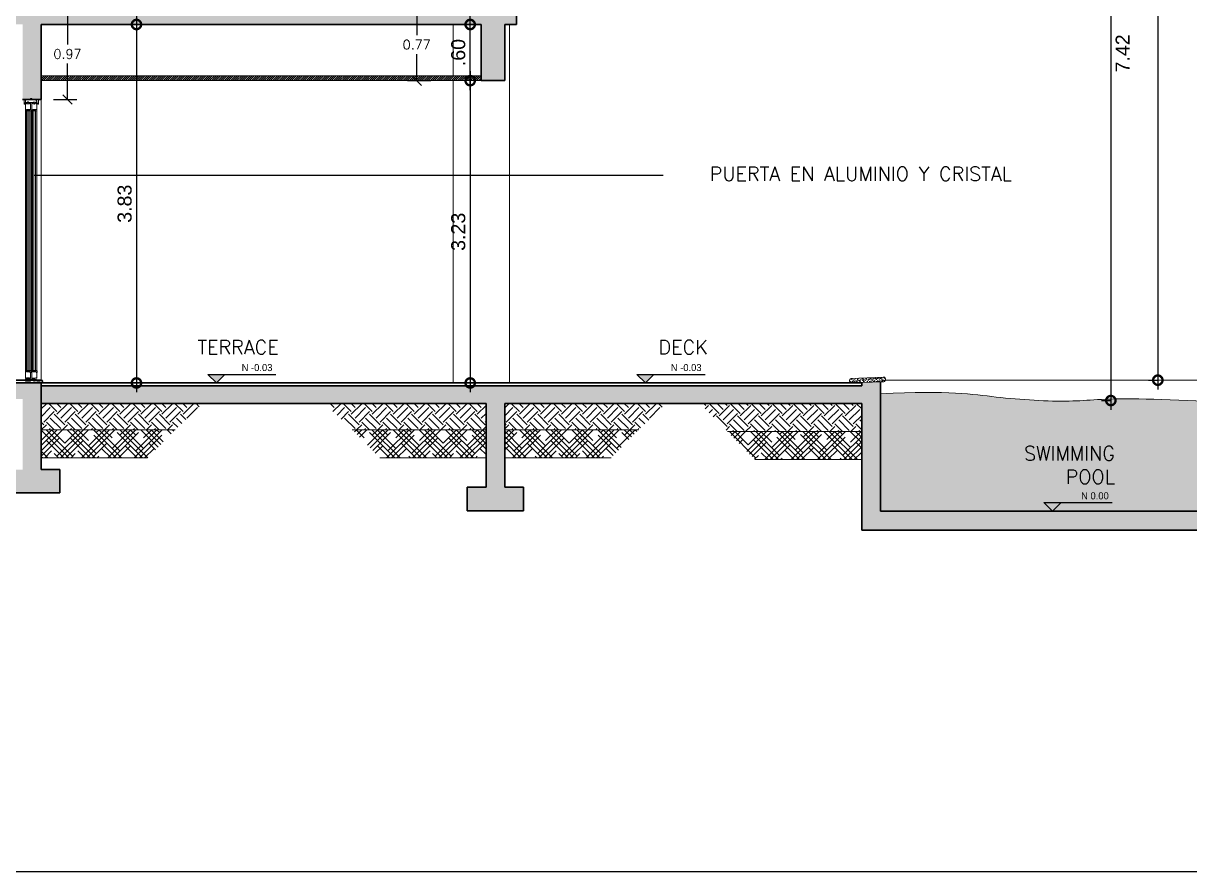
# Model space of a CAD drawing. Header units: metres. Extents: x -44 to 358, y -286 to 66.
# Drawn here: x 93.77 to 106.23, y -58.51 to -49.45 of the extents above; entities that cross this region are included whole.
import ezdxf

# ---------------------------------------------------------------- set-up
doc = ezdxf.new("R2010")
doc.units = ezdxf.units.M
doc.header["$LTSCALE"] = 0.3
doc.header["$PDMODE"] = 3
doc.linetypes.add('CONTINU', pattern=[0])
for name, color, linetype, lineweight in [('corte', 7, 'Continuous', 30), ('piscina', 7, 'Continuous', 0), ('SE-2', 252, 'Continuous', 9), ('SE-3', 253, 'Continuous', 5)]:
    doc.layers.add(name, color=color, linetype=linetype, lineweight=lineweight)
for name, color, linetype in [('DIMENSIONES', 7, 'Continuous'), ('DIMTEXTO', 4, 'Continuous'), ('TEXTOS', 4, 'Continuous')]:
    doc.layers.add(name, color=color, linetype=linetype)
doc.layers.add('PUERTA', color=2, linetype='Continuous', plot=False)
doc.layers.add('RELLENO SECCION', color=8, linetype='Continuous', lineweight=0, transparency=0.4)
doc.styles.add('ESC100-2mm', font='arial.ttf', dxfattribs={"height": 0.15})
doc.styles.add('SMPLEX', font='simplex.shx')
doc.dimstyles.new('DIM-50', dxfattribs={"dimscale": 0.5, "dimtxt": 0.2, "dimasz": 0.2, "dimexe": 0.2, "dimexo": 0.2, "dimgap": 0.1, "dimtad": 0, "dimtih": 1, "dimtoh": 1, "dimzin": 0, "dimdsep": 46, "dimtxsty": 'SMPLEX', "dimblk1": 'OBLIQUE', "dimblk2": 'OBLIQUE', "dimsah": 1, "dimcen": 0.2, "dimclrd": 4, "dimclre": 4, "dimclrt": 4, "dimadec": 0, "dimazin": 0, "dimtfac": 1, "dimtmove": 0, "dimatfit": 3, "dimldrblk": 'OPEN30', "dimfxl": 0.3, "dimfxlon": 1, "dimtfill": 1, "dimtolj": 1, "dimtzin": 0, "dimarcsym": 0})
doc.dimstyles.new('DIMS100', dxfattribs={"dimtxt": 0.15, "dimasz": 0.2, "dimexe": 0.1, "dimexo": 0.1, "dimgap": 0.05, "dimtad": 2, "dimzin": 4, "dimdsep": 46, "dimtxsty": 'ESC100-2mm', "dimblk": 'DOTSMALL', "dimcen": 0.1, "dimdle": 0.1, "dimclrd": 256, "dimclre": 256, "dimclrt": 1, "dimadec": 0, "dimazin": 0, "dimtfac": 1, "dimtix": 1, "dimtmove": 2, "dimatfit": 3, "dimfxl": 1, "dimtolj": 1, "dimtzin": 0, "dimlwd": -1, "dimarcsym": 0})
pattern_1 = [(45, (-938.961473, -48.99231), (0.0841899011, 0.1403165019), [0.635, -0.3175]), (135, (-938.961473, -48.99231), (0.0841899011, -0.1403165019), [0.635, -0.3175])]
pattern_2 = [(45, (-938.96147, -48.99231), (1e-17, 0.224506403), [0.15875, -0.15875]), (45, (-939.00357, -48.95021), (1e-17, 0.224506403), [0.15875, -0.15875]), (45, (-939.04566, -48.90812), (1e-17, 0.224506403), [0.15875, -0.15875]), (135, (-939.04566, -48.88006), (-0.224506403, 1e-17), [0.15875, -0.15875]), (135, (-939.00357, -48.83796), (-0.224506403, 1e-17), [0.15875, -0.15875]), (135, (-938.96147, -48.79587), (-0.224506403, 1e-17), [0.15875, -0.15875])]

# ---------------------------------------------------------------- blocks, each defined once
blk = doc.blocks.new('Fenton Door Base01')
blk.add_lwpolyline([(50, 66), (50, 58), (54, 57), (54, 1), (52, 0), (47, 0), (47, 6), (44, 6), (44, 0), (10, 0), (10, 6), (7, 6), (7, 0), (1, 0), (0, 1), (0, 82), (1, 84), (9, 86), (10, 86), (11, 86), (11, 68), (34, 68), (50, 66)], close=True)
blk = doc.blocks.new('Fenton Door Base02')
blk.add_lwpolyline([(24, 0), (10, 0), (10, 6), (7, 6), (7, 0), (1, 0), (0, 1), (0, 82), (1, 84), (9, 86), (10, 86), (11, 86), (11, 68), (34, 68), (50, 66), (50, 58), (54, 57), (54, 1), (52, 0), (47, 0), (47, 6), (44, 6), (44, 0), (30, 0), (30, 10), (24, 10)], close=True)
blk = doc.blocks.new('Fenton Door Jamb03')
blk.add_lwpolyline([(84, 1), (86, 9), (86, 10), (86, 11), (68, 11), (68, 52), (67, 54), (1, 54), (0, 52), (0, 47), (6, 47), (6, 44), (0, 44), (0, 30), (10, 30), (10, 24), (0, 24), (0, 10), (6, 10), (6, 7), (0, 7), (0, 1), (1, 0), (82, 0)], close=True)
blk = doc.blocks.new('Fenton Bead')
at = {"color": 7}
blk.add_lwpolyline([(2, 12, -0.341999), (0, 11), (0, 11), (0, 1), (1, 0), (18, 0), (18, 0), (15, 13, 0.339454), (13, 14), (4, 14, 0.341999)], format="xyb", close=True, dxfattribs=at)
blk = doc.blocks.new('Fenton Door Drip')
at = {"ltscale": 20}
blk.add_lwpolyline([(19, -9), (19, -22, -0.414138), (17, -24), (15, -24, -0.414214), (14, -22), (14, -17), (0, -15), (0, 0), (15, -4, -0.339454)], format="xyb", close=True, dxfattribs=at)
blk = doc.blocks.new('Fenton Casing Head')
blk.add_lwpolyline([(54, 34), (54, 30), (66, 30), (66, 34), (118, 34), (120, 33), (120, 26), (114, 26), (114, 14), (120, 14), (120, 2), (118, 0), (102, 0), (102, 4), (83, 4), (83, 0), (30, 0), (30, 10), (24, 10), (24, 0), (2, 0), (0, 2), (0, 33), (2, 34), (54, 34)])
blk = doc.blocks.new('Fenton Casing Head Strip')
blk.add_lwpolyline([(16, 16), (0, 19), (0, 12), (-4, 12), (-4, 0), (0, 0), (0, -15), (4, -15), (11, -30, 0.802585), (17, -28), (17, 15)], format="xyb", close=True)
blk = doc.blocks.new('INDI.PISO')
blk.add_hatch(color=256).paths.add_polyline_path([(0, 0), (0.183, 0), (0.092, -0.092)])
blk.add_line((0.183, 0), (0.728, 0))
blk.add_lwpolyline([(0, 0), (0.183, 0), (0.092, -0.092), (0, 0)])
blk = doc.blocks.new('_DotSmall')
at = {"layer": 'PUERTA', "color": 0, "linetype": 'Continuous', "const_width": 0.5}
blk.add_lwpolyline([(-0.0625, 0, 1), (0.0625, 0, 1)], format="xyb", close=True, dxfattribs=at)
blk = doc.blocks.new('*D1068')
at = {"layer": 'DEFPOINTS', "color": 0, "transparency": 16777216}
for p in [(346.705, 32.527), (351.885, 25.109), (352.228, 25.109)]:
    blk.add_point(p, dxfattribs=at)
at = {"layer": 'DIMENSIONES', "lineweight": -2, "transparency": 16777216}
for p, q in [((352.128, 32.527), (352.228, 32.527)), ((352.128, 25.109), (352.228, 25.109))]:
    blk.add_line(p, q, dxfattribs=at)
at = {"layer": 'DIMENSIONES', "transparency": 16777216}
blk.add_line((352.228, 32.627), (352.228, 25.009), dxfattribs=at)
at = {"layer": 'DIMENSIONES', "transparency": 16777216, "xscale": 0.2, "yscale": 0.2, "zscale": 0.2}
for p, rotation in [((352.228, 32.527), 90), ((352.228, 25.109), 270)]:
    blk.add_blockref('_DotSmall', p, dxfattribs=dict(at, rotation=rotation))
at = {"layer": 'DIMENSIONES', "color": 5, "transparency": 16777216, "insert": (352.354, 28.818), "char_height": 0.15, "attachment_point": 5, "rotation": 90, "style": 'ESC100-2mm'}
blk.add_mtext('\\A1;7.42', dxfattribs=at)
blk = doc.blocks.new('*D1085')
at = {"layer": 'DEFPOINTS', "color": 0, "transparency": 16777216}
for p in [(345.386, 29.127), (345.505, 29.127), (345.505, 28.527)]:
    blk.add_point(p, dxfattribs=at)
at = {"layer": 'DIMENSIONES', "transparency": 16777216}
blk.add_line((345.386, 28.427), (345.386, 29.227), dxfattribs=at)
at = {"layer": 'DIMENSIONES', "lineweight": -2, "transparency": 16777216}
for p, q in [((345.405, 29.127), (345.386, 29.127)), ((345.405, 28.527), (345.386, 28.527))]:
    blk.add_line(p, q, dxfattribs=at)
at = {"layer": 'DIMENSIONES', "transparency": 16777216, "xscale": 0.2, "yscale": 0.2, "zscale": 0.2}
for p, rotation in [((345.386, 29.127), 90), ((345.386, 28.527), 270)]:
    blk.add_blockref('_DotSmall', p, dxfattribs=dict(at, rotation=rotation))
at = {"layer": 'DIMENSIONES', "color": 5, "transparency": 16777216, "insert": (345.259, 28.827), "char_height": 0.15, "attachment_point": 5, "rotation": 90, "style": 'ESC100-2mm'}
blk.add_mtext('\\A1;.60', dxfattribs=at)
blk = doc.blocks.new('*D1086')
at = {"layer": 'DEFPOINTS', "color": 0, "transparency": 16777216}
for p in [(345.505, 28.527), (345.386, 25.297), (345.505, 25.297)]:
    blk.add_point(p, dxfattribs=at)
at = {"layer": 'DIMENSIONES', "transparency": 16777216}
blk.add_line((345.386, 28.627), (345.386, 25.197), dxfattribs=at)
at = {"layer": 'DIMENSIONES', "lineweight": -2, "transparency": 16777216}
for p, q in [((345.405, 28.527), (345.386, 28.527)), ((345.405, 25.297), (345.386, 25.297))]:
    blk.add_line(p, q, dxfattribs=at)
at = {"layer": 'DIMENSIONES', "transparency": 16777216, "xscale": 0.2, "yscale": 0.2, "zscale": 0.2}
for p, rotation in [((345.386, 28.527), 90), ((345.386, 25.297), 270)]:
    blk.add_blockref('_DotSmall', p, dxfattribs=dict(at, rotation=rotation))
at = {"layer": 'DIMENSIONES', "color": 5, "transparency": 16777216, "insert": (345.259, 26.912), "char_height": 0.15, "attachment_point": 5, "rotation": 90, "style": 'ESC100-2mm'}
blk.add_mtext('\\A1;3.23', dxfattribs=at)
blk = doc.blocks.new('*D1076')
at = {"layer": 'DEFPOINTS', "color": 0, "transparency": 16777216}
for p in [(340.807, 35.732), (339.926, 25.327), (352.73, 25.327)]:
    blk.add_point(p, dxfattribs=at)
at = {"layer": 'DIMENSIONES', "transparency": 16777216}
blk.add_line((352.73, 35.832), (352.73, 25.227), dxfattribs=at)
at = {"layer": 'DIMENSIONES', "lineweight": -2, "transparency": 16777216}
for p, q in [((352.63, 35.732), (352.73, 35.732)), ((352.63, 25.327), (352.73, 25.327))]:
    blk.add_line(p, q, dxfattribs=at)
at = {"layer": 'DIMENSIONES', "transparency": 16777216, "xscale": 0.2, "yscale": 0.2, "zscale": 0.2}
for p, rotation in [((352.73, 35.732), 90), ((352.73, 25.327), 270)]:
    blk.add_blockref('_DotSmall', p, dxfattribs=dict(at, rotation=rotation))
at = {"layer": 'DIMENSIONES', "color": 5, "transparency": 16777216, "insert": (352.857, 30.529), "char_height": 0.15, "attachment_point": 5, "rotation": 90, "style": 'ESC100-2mm'}
blk.add_mtext('\\A1;10.40', dxfattribs=at)
blk = doc.blocks.new('*D1088')
at = {"layer": 'DEFPOINTS', "color": 0, "transparency": 16777216}
for p in [(342.022, 29.127), (341.822, 25.297), (342.022, 25.297)]:
    blk.add_point(p, dxfattribs=at)
at = {"layer": 'DIMENSIONES', "transparency": 16777216}
blk.add_line((341.822, 29.227), (341.822, 25.197), dxfattribs=at)
at = {"layer": 'DIMENSIONES', "lineweight": -2, "transparency": 16777216}
for p, q in [((341.922, 29.127), (341.822, 29.127)), ((341.922, 25.297), (341.822, 25.297))]:
    blk.add_line(p, q, dxfattribs=at)
at = {"layer": 'DIMENSIONES', "transparency": 16777216, "xscale": 0.2, "yscale": 0.2, "zscale": 0.2}
for p, rotation in [((341.822, 29.127), 90), ((341.822, 25.297), 270)]:
    blk.add_blockref('_DotSmall', p, dxfattribs=dict(at, rotation=rotation))
at = {"layer": 'DIMENSIONES', "color": 5, "transparency": 16777216, "insert": (341.696, 27.212), "char_height": 0.15, "attachment_point": 5, "rotation": 90, "style": 'ESC100-2mm'}
blk.add_mtext('\\A1;3.83', dxfattribs=at)
blk = doc.blocks.new('_OBLIQUE')
at = {"color": 0, "linetype": 'ByBlock'}
blk.add_line((-0.5, -0.5), (0.5, 0.5), dxfattribs=at)
blk = doc.blocks.new('*D1610')
at = {"layer": 'DEFPOINTS', "color": 0, "ltscale": 0.2, "transparency": 16777216}
for p in [(93.966, -49.289), (94.246, -49.289), (93.966, -50.259)]:
    blk.add_point(p, dxfattribs=at)
at = {"layer": 'DIMENSIONES', "color": 4, "lineweight": -2, "ltscale": 0.2, "transparency": 16777216}
for p, q in [((94.096, -49.289), (94.346, -49.289)), ((94.246, -49.289), (94.246, -49.674)), ((94.246, -50.259), (94.246, -49.874)), ((94.096, -50.259), (94.346, -50.259))]:
    blk.add_line(p, q, dxfattribs=at)
at = {"layer": 'DIMENSIONES', "color": 4, "lineweight": -2, "ltscale": 0.2, "transparency": 16777216, "xscale": 0.1, "yscale": 0.1, "zscale": 0.1}
for p, rotation in [((94.246, -49.289), 90), ((94.246, -50.259), 270)]:
    blk.add_blockref('_OBLIQUE', p, dxfattribs=dict(at, rotation=rotation))
at = {"layer": 'DIMENSIONES', "color": 4, "ltscale": 0.2, "transparency": 16777216, "insert": (94.246, -49.774), "char_height": 0.1, "attachment_point": 5, "style": 'SMPLEX', "bg_fill": 3, "box_fill_scale": 1.1, "bg_fill_color": 256, "bg_fill_true_color": 13158600, "bg_fill_transparency": 0}
blk.add_mtext('\\A1;0.97', dxfattribs=at)
blk = doc.blocks.new('_Open30')
at = {"color": 0, "lineweight": -2}
for p, q in [((-1, 0.27), (0, 0)), ((0, 0), (-1, -0.27)), ((0, 0), (-1, 0))]:
    blk.add_line(p, q, dxfattribs=at)
blk = doc.blocks.new('*D1611')
at = {"layer": 'DEFPOINTS', "color": 0, "ltscale": 0.2, "transparency": 16777216}
for p in [(97.976, -49.289), (98.916, -49.289), (98.916, -50.059)]:
    blk.add_point(p, dxfattribs=at)
at = {"layer": 'DIMENSIONES', "color": 4, "lineweight": -2, "ltscale": 0.2, "transparency": 16777216}
for p, q in [((98.126, -49.289), (97.876, -49.289)), ((97.976, -49.289), (97.976, -49.574)), ((97.976, -50.059), (97.976, -49.774)), ((98.126, -50.059), (97.876, -50.059))]:
    blk.add_line(p, q, dxfattribs=at)
at = {"layer": 'DIMENSIONES', "color": 4, "lineweight": -2, "ltscale": 0.2, "transparency": 16777216, "xscale": 0.1, "yscale": 0.1, "zscale": 0.1}
for p, rotation in [((97.976, -49.289), 90), ((97.976, -50.059), 270)]:
    blk.add_blockref('_OBLIQUE', p, dxfattribs=dict(at, rotation=rotation))
at = {"layer": 'DIMENSIONES', "color": 4, "ltscale": 0.2, "transparency": 16777216, "insert": (97.976, -49.674), "char_height": 0.1, "attachment_point": 5, "style": 'SMPLEX', "bg_fill": 3, "box_fill_scale": 1.1, "bg_fill_color": 256, "bg_fill_true_color": 13158600, "bg_fill_transparency": 0}
blk.add_mtext('\\A1;0.77', dxfattribs=at)
blk = doc.blocks.new('A$Cc7007afc')
at = {"layer": 'piscina', "transparency": 33554534}
h = blk.add_hatch(color=256, dxfattribs=at)
h.dxf.hatch_style = 1
h.set_gradient(color1=(204, 224, 239), color2=(122, 175, 223), name='CURVED')
edge = h.paths.add_edge_path()
edge.add_arc((49.609, 0.963), 0.05, 271.1787, 360)
edge.add_line((49.659, 0.963), (49.659, 2.075))
edge.add_spline(control_points=[(49.659, 2.075), (49.477, 2.064), (48.155, 2.147), (47.758, 2.067), (46.859, 2.121), (46.413, 2.204), (45.66, 2.168)], knot_values=[0, 0, 0, 0, 1, 2, 3, 4, 4, 4, 4], degree=3, periodic=0)
edge.add_line((45.66, 2.168), (45.66, 0.913))
edge.add_line((45.66, 0.913), (49.61, 0.913))
at = {"layer": 'RELLENO SECCION', "linetype": 'CONTINU', "transparency": 33554495}
h = blk.add_hatch(color=256, dxfattribs=at)
h.dxf.hatch_style = 1
h.paths.add_polyline_path([(36.916, 12.718), (34.907, 12.718), (30.269, 10.04), (29.295, 9.723), (29.295, 9.513), (29.445, 9.513), (29.445, 9.614), (30.198, 9.859), (30.198, 9.513), (27.048, 9.513), (27.048, 9.713), (26.848, 9.713), (26.848, 9.513), (26.773, 9.513), (26.773, 9.313), (26.848, 9.313), (26.848, 9.113), (27.048, 9.113), (27.048, 9.313), (30.198, 9.313), (30.198, 9.113), (30.318, 9.113), (30.323, 9.113), (30.336, 9.113), (30.448, 9.113), (30.448, 9.97), (34.947, 12.568), (36.498, 12.568), (36.498, 9.113), (36.584, 9.113), (36.584, 9.122), (36.596, 9.122), (36.698, 9.113), (36.698, 12.568), (36.876, 12.568), (41.398, 9.957), (41.398, 9.213), (41.648, 9.213), (41.648, 9.874), (42.448, 9.614), (42.448, 9.513), (42.598, 9.513), (42.598, 9.723), (41.464, 10.092)])
h.paths.add_polyline_path([(41.775, 6.283), (35.048, 6.283), (35.048, 6.113), (36.498, 6.113), (36.498, 5.313), (36.584, 5.313), (36.584, 5.313), (36.588, 5.313), (36.596, 5.313), (36.698, 5.313), (36.698, 6.113), (41.398, 6.113), (41.398, 5.513), (41.648, 5.513), (41.648, 6.113), (41.775, 6.113)])
h = blk.add_hatch(color=256, dxfattribs=at)
h.dxf.hatch_style = 1
h.paths.add_polyline_path([(36.498, 2.113), (36.498, 1.358), (36.298, 1.358), (36.298, 1.108), (36.898, 1.108), (36.898, 1.358), (36.698, 1.358), (36.698, 2.283), (26.848, 2.283), (26.848, 1.393), (26.648, 1.393), (26.648, 1.143), (27.248, 1.143), (27.248, 1.393), (27.048, 1.393), (27.048, 2.113)])
h = blk.add_hatch(color=256, dxfattribs=at)
h.dxf.hatch_style = 1
edge = h.paths.add_edge_path()
edge.add_line((45.66, 2.295), (45.46, 2.288))
edge.add_line((45.46, 2.288), (45.46, 2.253))
edge.add_line((45.46, 2.253), (41.648, 2.253))
edge.add_line((41.648, 2.253), (36.698, 2.253))
edge.add_line((36.698, 2.253), (36.698, 2.063))
edge.add_line((36.698, 2.063), (41.448, 2.063))
edge.add_line((41.448, 2.063), (41.448, 1.168))
edge.add_line((41.448, 1.168), (41.248, 1.168))
edge.add_line((41.248, 1.168), (41.248, 0.918))
edge.add_line((41.248, 0.918), (41.848, 0.918))
edge.add_line((41.848, 0.918), (41.848, 1.168))
edge.add_line((41.848, 1.168), (41.648, 1.168))
edge.add_line((41.648, 1.168), (41.648, 2.063))
edge.add_line((41.648, 2.063), (45.46, 2.063))
edge.add_line((45.46, 2.063), (45.46, 0.709))
edge.add_line((45.46, 0.709), (50.66, 0.709))
edge.add_line((50.66, 0.709), (50.66, 1.913))
edge.add_line((50.66, 1.913), (50.46, 1.913))
edge.add_line((50.46, 1.913), (50.46, 0.959))
edge.add_arc((50.41, 0.959), 0.0501, 271.922, 359.9681, ccw=False)
edge.add_line((50.412, 0.909), (49.909, 0.913))
edge.add_line((49.909, 0.913), (49.86, 0.913))
edge.add_line((49.86, 0.913), (49.66, 0.913))
edge.add_line((49.66, 0.913), (49.66, 0.913))
edge.add_line((49.66, 0.913), (45.66, 0.913))
edge.add_line((45.66, 0.913), (45.66, 2.295))
at = {"layer": 'SE-2'}
h = blk.add_hatch(dxfattribs=at)
h.set_pattern_fill('ACET-2D-LINE', color=256, scale=0.005, angle=45)
h.set_pattern_definition([(45, (-469.80093, -250.93604), (-0.01122532015, 0.01122532015), [])])
h.paths.add_polyline_path([(36.698, 5.563), (36.698, 5.513), (41.398, 5.513), (41.398, 5.563)])
h = blk.add_hatch(dxfattribs=at)
h.set_pattern_fill('AR-SAND', color=256, scale=0.0005)
h.set_pattern_definition([(37.5, (45.538555, 2.310816), (-0.0008, 0.0244707), [0, -0.019304, 0, -0.02159, 0, -0.0206375]), (7.5, (45.538555, 2.310816), (0.022476, 0.0358413), [0, -0.010414, 0, -0.017399, 0, -0.0066675]), (327.5, (45.522934, 2.310816), (0.0395496, 7.19e-05), [0, -0.00635, 0, -0.02286, 0, -0.029845]), (317.5, (45.522934, 2.310816), (0.038178, 0.0111465), [0, -0.003175, 0, -0.014986, 0, -0.017145])])
edge = h.paths.add_edge_path()
edge.add_arc((45.354, 2.307), 0.0245, 106.354, 254.0999, ccw=False)
edge.add_line((45.347, 2.33), (45.689, 2.346))
edge.add_arc((45.691, 2.321), 0.025, -93.661, 93.661, ccw=False)
edge.add_line((45.689, 2.296), (45.347, 2.283))
h = blk.add_hatch(dxfattribs=at)
h.set_pattern_fill('EARTH', color=256, scale=0.025, angle=45)
h.set_pattern_definition(pattern_2)
h.paths.add_polyline_path([(38.421, 2.063), (36.698, 2.063), (36.698, 1.783), (38.127, 1.783)])
h = blk.add_hatch(dxfattribs=at)
h.set_pattern_fill('EARTH', color=256, scale=0.025, angle=45)
h.set_pattern_definition(pattern_2)
h.paths.add_polyline_path([(39.726, 2.063), (41.448, 2.063), (41.448, 1.783), (40.02, 1.783)])
h = blk.add_hatch(dxfattribs=at)
h.set_pattern_fill('EARTH', color=256, scale=0.025, angle=45)
h.set_pattern_definition(pattern_2)
h.paths.add_polyline_path([(43.371, 2.063), (41.648, 2.063), (41.648, 1.783), (43.077, 1.783)])
h = blk.add_hatch(dxfattribs=at)
h.set_pattern_fill('EARTH', color=256, scale=0.025, angle=45)
h.set_pattern_definition([(45, (-918.19387, -49.01142), (1e-17, 0.224506403), [0.15875, -0.15875]), (45, (-918.23597, -48.96932), (1e-17, 0.224506403), [0.15875, -0.15875]), (45, (-918.27806, -48.92723), (1e-17, 0.224506403), [0.15875, -0.15875]), (135, (-918.27806, -48.89917), (-0.224506403, 1e-17), [0.15875, -0.15875]), (135, (-918.23597, -48.85707), (-0.224506403, 1e-17), [0.15875, -0.15875]), (135, (-918.19387, -48.81498), (-0.224506403, 1e-17), [0.15875, -0.15875])])
h.paths.add_polyline_path([(43.732, 2.065), (45.46, 2.065), (45.46, 1.764), (44.026, 1.764)])
h = blk.add_hatch(dxfattribs=at)
h.set_pattern_fill('HOUND', color=256, scale=0.025, angle=45)
h.set_pattern_definition(pattern_1)
h.paths.add_polyline_path([(38.127, 1.783), (36.698, 1.783), (36.698, 1.483), (37.833, 1.483)])
h = blk.add_hatch(dxfattribs=at)
h.set_pattern_fill('HOUND', color=256, scale=0.025, angle=45)
h.set_pattern_definition(pattern_1)
h.paths.add_polyline_path([(40.02, 1.783), (41.448, 1.783), (41.448, 1.483), (40.314, 1.483)])
h = blk.add_hatch(dxfattribs=at)
h.set_pattern_fill('HOUND', color=256, scale=0.025, angle=45)
h.set_pattern_definition(pattern_1)
h.paths.add_polyline_path([(43.077, 1.783), (41.648, 1.783), (41.648, 1.483), (42.783, 1.483)])
h = blk.add_hatch(dxfattribs=at)
h.set_pattern_fill('HOUND', color=256, scale=0.025, angle=45)
h.set_pattern_definition([(45, (-918.193875, -49.01142), (0.0841899011, 0.1403165019), [0.635, -0.3175]), (135, (-918.193875, -49.01142), (0.0841899011, -0.1403165019), [0.635, -0.3175])])
h.paths.add_polyline_path([(44.026, 1.764), (45.46, 1.764), (45.46, 1.464), (44.32, 1.464)])
at = {"layer": 'corte'}
for p, q in [((41.775, 6.113), (41.775, 6.283)), ((36.698, 5.313), (36.698, 6.113)), ((36.698, 6.113), (41.398, 6.113)), ((41.398, 6.113), (41.398, 5.513)), ((41.648, 6.113), (41.775, 6.113)), ((41.648, 5.513), (41.648, 6.113)), ((41.398, 5.513), (41.648, 5.513)), ((36.498, 5.313), (36.698, 5.313)), ((36.698, 2.313), (26.848, 2.313)), ((36.698, 2.283), (26.848, 2.283)), ((41.648, 2.283), (36.698, 2.283)), ((36.698, 2.283), (36.698, 1.358)), ((41.648, 2.253), (36.698, 2.253)), ((45.46, 2.283), (41.648, 2.283)), ((45.46, 2.253), (41.648, 2.253)), ((45.46, 2.253), (45.46, 2.288)), ((45.66, 0.913), (45.66, 2.295)), ((41.448, 2.063), (36.698, 2.063)), ((41.448, 2.063), (41.448, 1.168)), ((45.46, 2.063), (41.648, 2.063)), ((41.648, 2.063), (41.648, 1.168)), ((45.46, 0.709), (45.46, 2.063)), ((36.898, 1.358), (36.698, 1.358)), ((36.898, 1.108), (36.898, 1.358)), ((41.248, 1.168), (41.448, 1.168)), ((41.248, 0.918), (41.248, 1.168)), ((41.648, 1.168), (41.848, 1.168)), ((41.848, 1.168), (41.848, 0.918)), ((36.298, 1.108), (36.898, 1.108)), ((41.848, 0.918), (41.248, 0.918)), ((49.61, 0.913), (45.66, 0.913)), ((50.66, 0.709), (45.46, 0.709))]:
    blk.add_line(p, q, dxfattribs=at)
blk.add_arc((36.696, 2.298), 0.0152, 279.4597, 80.5403, dxfattribs=at)
at = {"layer": 'piscina', "transparency": 33554534}
blk.add_open_spline([(45.66, 2.168), (46.413, 2.204), (46.859, 2.121), (47.758, 2.067), (48.155, 2.147), (49.477, 2.064), (49.659, 2.075)], degree=3, dxfattribs=at)
at = {"layer": 'SE-2'}
for p, q in [((41.098, 6.113), (41.098, 5.564)), ((41.698, 2.283), (41.698, 6.113)), ((36.698, 5.564), (41.398, 5.564)), ((36.698, 5.513), (41.398, 5.513)), ((41.098, 5.513), (41.098, 2.283)), ((36.53, 2.415), (36.53, 5.191)), ((36.568, 5.205), (36.544, 5.2)), ((36.544, 5.205), (36.568, 5.2)), ((36.566, 5.2), (36.546, 5.194)), ((36.546, 5.2), (36.566, 5.194)), ((36.585, 5.192), (36.585, 2.415)), ((36.596, 5.191), (36.596, 2.415)), ((36.634, 5.205), (36.61, 5.2)), ((36.61, 5.205), (36.634, 5.2)), ((36.632, 5.2), (36.612, 5.194)), ((36.612, 5.2), (36.632, 5.194)), ((36.651, 5.192), (36.651, 2.415)), ((36.568, 2.401), (36.544, 2.406)), ((36.544, 2.401), (36.568, 2.406)), ((36.566, 2.406), (36.546, 2.412)), ((36.546, 2.406), (36.566, 2.412)), ((36.634, 2.401), (36.61, 2.406)), ((36.61, 2.401), (36.634, 2.406)), ((36.632, 2.406), (36.612, 2.412)), ((36.612, 2.406), (36.632, 2.412)), ((50.66, 2.313), (45.714, 2.313)), ((38.127, 1.783, 0), (36.698, 1.783, 0)), ((40.02, 1.783, 0), (41.448, 1.783, 0)), ((43.077, 1.783, 0), (41.648, 1.783, 0)), ((44.026, 1.764), (45.455, 1.764)), ((37.833, 1.483, 0), (36.698, 1.483, 0)), ((40.314, 1.483, 0), (41.448, 1.483, 0)), ((42.783, 1.483, 0), (41.648, 1.483, 0)), ((44.32, 1.464), (45.455, 1.464))]:
    blk.add_line(p, q, dxfattribs=at)
for points in [[(36.532, 5.279), (36.532, 5.278), (36.527, 5.278), (36.521, 5.263, -0.802585), (36.515, 5.264), (36.515, 5.307), (36.516, 5.309), (36.53, 5.311)], [(45.347, 2.283, -0.751817), (45.347, 2.33), (45.689, 2.346, -1.066028), (45.689, 2.296), (45.347, 2.283)]]:
    blk.add_lwpolyline(points, format="xyb", dxfattribs=at)
for points in [[(36.596, 5.322), (36.584, 5.322), (36.584, 5.309), (36.596, 5.309)], [(36.541, 5.187), (36.541, 5.199), (36.542, 5.199), (36.542, 5.187)], [(36.546, 2.406), (36.546, 5.2), (36.542, 5.2), (36.542, 2.406)], [(36.568, 5.205), (36.568, 5.2), (36.544, 5.2), (36.544, 5.205)], [(36.566, 5.2), (36.566, 5.194), (36.546, 5.194), (36.546, 5.2)], [(36.566, 5.194), (36.566, 5.189), (36.546, 5.189), (36.546, 5.194)], [(36.566, 2.406), (36.566, 5.2), (36.57, 5.2), (36.57, 2.406)], [(36.57, 5.187), (36.57, 5.199), (36.571, 5.199), (36.571, 5.187)], [(36.607, 5.187), (36.607, 5.199), (36.608, 5.199), (36.608, 5.187)], [(36.612, 2.406), (36.612, 5.2), (36.608, 5.2), (36.608, 2.406)], [(36.634, 5.205), (36.634, 5.2), (36.61, 5.2), (36.61, 5.205)], [(36.632, 5.2), (36.632, 5.194), (36.612, 5.194), (36.612, 5.2)], [(36.632, 5.194), (36.632, 5.189), (36.612, 5.189), (36.612, 5.194)], [(36.632, 2.406), (36.632, 5.2), (36.636, 5.2), (36.636, 2.406)], [(36.636, 5.187), (36.636, 5.199), (36.637, 5.199), (36.637, 5.187)], [(36.541, 2.418), (36.541, 2.406), (36.542, 2.406), (36.542, 2.418)], [(36.568, 2.401), (36.568, 2.406), (36.544, 2.406), (36.544, 2.401)], [(36.566, 2.412), (36.566, 2.417), (36.546, 2.417), (36.546, 2.412)], [(36.566, 2.406), (36.566, 2.412), (36.546, 2.412), (36.546, 2.406)], [(36.57, 2.418), (36.57, 2.406), (36.571, 2.406), (36.571, 2.418)], [(36.607, 2.418), (36.607, 2.406), (36.608, 2.406), (36.608, 2.418)], [(36.634, 2.401), (36.634, 2.406), (36.61, 2.406), (36.61, 2.401)], [(36.632, 2.412), (36.632, 2.417), (36.612, 2.417), (36.612, 2.412)], [(36.632, 2.406), (36.632, 2.412), (36.612, 2.412), (36.612, 2.406)], [(36.636, 2.418), (36.636, 2.406), (36.637, 2.406), (36.637, 2.418)], [(36.56, 2.327), (36.56, 2.318), (36.554, 2.318), (36.554, 2.327), (36.53, 2.327), (36.53, 2.301), (36.581, 2.301), (36.581, 2.325), (36.568, 2.325), (36.568, 2.327)], [(36.554, 2.343), (36.56, 2.343), (36.56, 2.323), (36.554, 2.323)]]:
    blk.add_lwpolyline(points, close=True, dxfattribs=at)
for points in [[(36.605, 2.311), (36.606, 2.312), (36.606, 2.311), (36.62, 2.303, -0.244051), (36.62, 2.302, 0.388176), (36.621, 2.301), (36.623, 2.301, 0.414214), (36.624, 2.302), (36.624, 2.303, -0.414214), (36.625, 2.304), (36.654, 2.304, -0.405973), (36.654, 2.303), (36.654, 2.302, 0.414214), (36.655, 2.301), (36.657, 2.301, 0.414214), (36.658, 2.302), (36.658, 2.303, -0.422502), (36.658, 2.303), (36.673, 2.303, -0.405973), (36.673, 2.302), (36.673, 2.302, 0.414214), (36.674, 2.301), (36.676, 2.301, 0.395103), (36.677, 2.302, -0.403281), (36.677, 2.303), (36.684, 2.303, 0.422502), (36.685, 2.303), (36.685, 2.31, -0.450766), (36.685, 2.311), (36.693, 2.31, -0.329829), (36.693, 2.309, 0.364332), (36.693, 2.309), (36.694, 2.309, 0.414214), (36.695, 2.309), (36.695, 2.31, 0.378582), (36.694, 2.311), (36.693, 2.312), (36.693, 2.312, 0.414214), (36.692, 2.312), (36.692, 2.312), (36.69, 2.312), (36.69, 2.312, 0.414214), (36.689, 2.312), (36.689, 2.312), (36.687, 2.312), (36.687, 2.313, 0.414214), (36.686, 2.313), (36.686, 2.312), (36.684, 2.313), (36.684, 2.313, 0.414214), (36.683, 2.313), (36.683, 2.313), (36.681, 2.313), (36.681, 2.313, 0.414214), (36.68, 2.313), (36.68, 2.313), (36.678, 2.313), (36.678, 2.314, 0.414214), (36.677, 2.314), (36.677, 2.314), (36.675, 2.314), (36.675, 2.314, 0.414214), (36.674, 2.314), (36.674, 2.314), (36.672, 2.314), (36.672, 2.314, 0.414214), (36.671, 2.314), (36.671, 2.314), (36.669, 2.315), (36.669, 2.315, 0.414214), (36.668, 2.315), (36.668, 2.315), (36.666, 2.315), (36.666, 2.315, 0.414214), (36.666, 2.315), (36.665, 2.315), (36.663, 2.315), (36.663, 2.316, 0.414214), (36.663, 2.316), (36.662, 2.315), (36.66, 2.316), (36.66, 2.316, 0.414214), (36.66, 2.316), (36.659, 2.316), (36.657, 2.316), (36.657, 2.316, 0.414214), (36.657, 2.316), (36.656, 2.316), (36.654, 2.316), (36.654, 2.317, 0.414214), (36.654, 2.317), (36.653, 2.316), (36.651, 2.317), (36.651, 2.317, 0.414214), (36.651, 2.317), (36.65, 2.317), (36.648, 2.317), (36.648, 2.317, 0.414214), (36.648, 2.317), (36.647, 2.317), (36.645, 2.317), (36.645, 2.318, 0.414214), (36.645, 2.318), (36.644, 2.318), (36.642, 2.318), (36.642, 2.318, 0.414214), (36.642, 2.318), (36.641, 2.318), (36.639, 2.318), (36.639, 2.318, 0.414214), (36.639, 2.319), (36.638, 2.318), (36.636, 2.319), (36.636, 2.319, 0.414214), (36.636, 2.319), (36.635, 2.319), (36.633, 2.319), (36.633, 2.319, 0.414214), (36.633, 2.319), (36.633, 2.319), (36.63, 2.319), (36.63, 2.32, 0.414214), (36.63, 2.32), (36.63, 2.319), (36.627, 2.32), (36.627, 2.32, 0.414214), (36.627, 2.32), (36.627, 2.32), (36.624, 2.32, -0.378407), (36.624, 2.321), (36.624, 2.322, -0.246831), (36.624, 2.323, 3.20714), (36.62, 2.323, -0.246102), (36.62, 2.322), (36.62, 2.316, -0.09863), (36.62, 2.316), (36.617, 2.308, -0.452928), (36.617, 2.308), (36.583, 2.327, 0.131652), (36.583, 2.327), (36.569, 2.327, 0.414214), (36.569, 2.327), (36.569, 2.326, 0.414214), (36.569, 2.326), (36.581, 2.326, -0.414214), (36.581, 2.325), (36.581, 2.302, 1), (36.583, 2.302), (36.583, 2.323, -0.57735), (36.584, 2.324)], [(36.62, 2.316), (36.62, 2.321), (36.627, 2.32), (36.649, 2.317), (36.649, 2.319), (36.584, 2.327), (36.617, 2.308, 0.452928), (36.617, 2.308)], [(36.682, 2.311, -0.378582), (36.683, 2.31), (36.683, 2.305, -0.424375), (36.682, 2.305), (36.621, 2.307, -0.523626), (36.62, 2.308), (36.624, 2.317, -0.337147), (36.625, 2.318)]]:
    blk.add_lwpolyline(points, format="xyb", close=True, dxfattribs=at)
at = {"layer": 'SE-3'}
blk.add_line((36.698, 2.313), (36.698, 5.313), dxfattribs=at)
at = {"layer": 'TEXTOS'}
blk.add_line((36.621, 4.503, 0), (43.341, 4.503, 0), dxfattribs=at)
at = {"layer": 'SE-2', "xscale": 0.001000000023175567, "yscale": 0.001000000023175567, "zscale": 0.001000000023175567}
for name, p in [('Fenton Casing Head', (36.53, 5.279)), ('Fenton Casing Head Strip', (36.65, 5.293)), ('Fenton Door Base02', (36.53, 2.333)), ('Fenton Door Drip', (36.571, 2.418)), ('Fenton Door Base01', (36.596, 2.333)), ('Fenton Door Drip', (36.637, 2.418))]:
    blk.add_blockref(name, p, dxfattribs=at)
at = {"layer": 'SE-2', "xscale": 0.001000000023175567, "yscale": 0.001000000023175567, "zscale": 0.001000000023175567, "rotation": 270}
for name, p in [('Fenton Door Jamb03', (36.53, 5.273)), ('Fenton Door Jamb03', (36.596, 5.273)), ('Fenton Bead', (36.571, 5.205)), ('Fenton Bead', (36.637, 5.205))]:
    blk.add_blockref(name, p, dxfattribs=at)
at = {"layer": 'TEXTOS'}
for p in [(38.476, 2.375), (43.059, 2.375), (47.407, 1.005)]:
    blk.add_blockref('INDI.PISO', p, dxfattribs=at)
at = {"layer": 'TEXTOS', "insert": (47.064, 4.441, 0), "char_height": 0.15, "width": 4.23992, "attachment_point": 9}
blk.add_mtext('{\\Fromans|c0;PUERTA EN ALUMINIO Y CRISTAL}', dxfattribs=at)
at = {"layer": 'TEXTOS', "attachment_point": 3, "style": 'ESC100-2mm'}
for s, width, insert, char_height in [('{\\Fromans|c0;TERRACE}', 2.21694, (39.234, 2.739), 0.15), ('{\\Fromans|c0;DECK}', 2.21694, (43.817, 2.739), 0.15), ('{\\Ftxt|c0;N -0.03}', 2.21694, (39.167, 2.485), 0.075), ('{\\Ftxt|c0;N -0.03}', 2.21694, (43.75, 2.485), 0.075), ('{\\Fromans|c0;SWIMMING POOL}', 0.75806, (48.165, 1.606), 0.15), ('{\\Ftxt|c0;N 0.00}', 2.21694, (48.099, 1.115), 0.075)]:
    blk.add_mtext_dynamic_manual_height_columns(s, width=width, gutter_width=0.5, heights=[0], dxfattribs=dict(at, insert=insert, char_height=char_height))
at = {"layer": 'DIMENSIONES'}
for base, p1, p2, picture, middle in [((48.6232, 2.313), (36.6995, 12.7175), (35.8191, 2.313), '*D1076', (48.7498, 7.5153)), ((48.121, 2.095), (42.598, 9.513), (47.778, 2.095), '*D1068', (48.247, 5.804)), ((37.715, 2.283), (37.915, 6.113), (37.915, 2.283), '*D1088', (37.589, 4.198)), ((41.279, 6.113), (41.398, 5.513), (41.398, 6.113), '*D1085', (41.152, 5.813)), ((41.279, 2.283), (41.398, 5.513), (41.398, 2.283), '*D1086', (41.152, 3.898))]:
    dim = blk.add_linear_dim(base=base, p1=p1, p2=p2, angle=90, dimstyle='DIMS100', override={"dimexe": 0, "dimclrt": 5, "dimfxl": 0.1, "dimfxlon": 1}, dxfattribs=at)
    dim.commit()
    dim.dimension.update_dxf_attribs({"geometry": picture, "text_midpoint": middle, "insert": (-304.107, -23.014)})

msp = doc.modelspace()

# ---------------------------------------------------------------- linework, layer by layer
at = {"layer": 'DIMTEXTO'}
msp.add_lwpolyline([(0.9379767, -12.4288255), (147.6240338, -12.4288255), (147.6240338, -58.5105287), (0.9379767, -58.5105287)], close=True, dxfattribs=at)

# ---------------------------------------------------------------- block references
at = {"layer": 'DIMENSIONES', "ltscale": 0.2}
msp.add_blockref('A$Cc7007afc', (57.2678784, -55.571759), dxfattribs=at)

# ---------------------------------------------------------------- next in the draw order: dimensions: what is measured, and where the dimension line sits
for base, p1, p2, picture, middle in [((94.2457146, -49.2887969), (93.9661709, -50.2587969), (93.9661709, -49.2887969), '*D1610', (94.2457146, -49.7737969)), ((97.9761903, -49.2887969), (98.9161709, -50.0587969), (98.9161709, -49.2887969), '*D1611', (97.9761903, -49.6737969))]:
    dim = msp.add_linear_dim(base=base, p1=p1, p2=p2, angle=90, dimstyle='DIM-50', dxfattribs=at)
    dim.commit()
    dim.dimension.update_dxf_attribs({"geometry": picture, "text_midpoint": middle})

doc.saveas('drawing.dxf')
